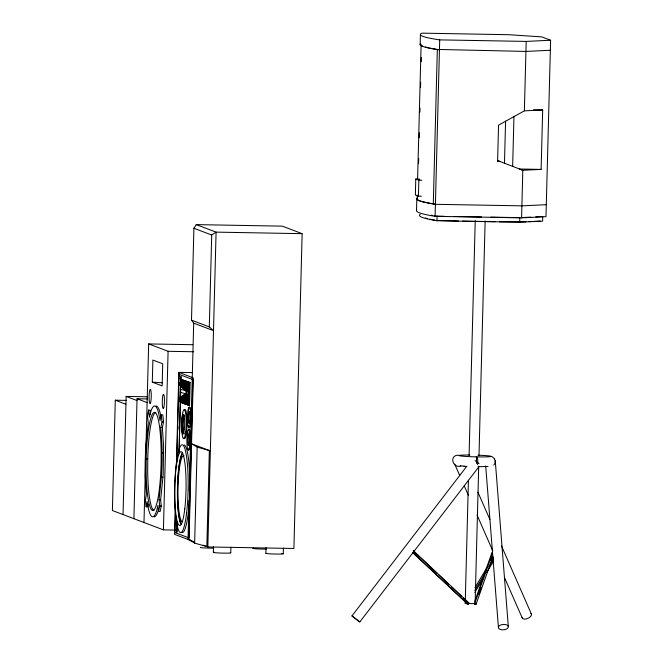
<?xml version="1.0" encoding="UTF-8"?>
<svg xmlns="http://www.w3.org/2000/svg" width="663" height="663" viewBox="0 0 663 663"><rect width="100%" height="100%" fill="white"/><g stroke="black" fill="none" stroke-linecap="round" stroke-linejoin="round"><path stroke-width="0.99" d="M126.459 400.402L115.287 400.203L112.395 510.535L163.413 529.87L175.72 530.093M123.045 514.571L126.144 396.424L147.592 396.805M133.909 518.69L137.05 398.761L147.261 398.944M143.987 522.51L145.528 463.578M145.819 452.315L148.661 343.931L192.759 344.71M152.299 382.161L152.88 360.042L162.717 363.763L162.137 385.891L152.299 382.161L162.576 382.775M163.413 529.87L168.095 351.291L148.661 343.931M175.355 505.463L174.593 534.345L193.72 541.596M176.35 467.291L178.836 372.391L192.195 372.631M175.496 510.866L174.924 532.588L188.798 537.842L192.941 379.626L179.068 374.363M176.631 467.44L176.689 465.368M176.772 462.268L179.118 372.904L179.441 376.758M178.504 401.621L178.695 399.822M179.971 397.858L179.068 399.093L182.458 402.996C179.499 400.112 176.822 398.073 182.3 396.283L179.184 398.712L188.193 400.808L186.585 392.827L186.543 394.046L188.242 395.355M181.679 386.388L179.449 384.557L181.728 379.65L179.549 384.805L185.176 389.761L179.549 384.805L179.598 383.695L182.383 379.907L179.565 384.184L188.574 386.272L187.836 405.035L186.278 401.165L187.679 399.018L184.604 400.27L186.51 404.529L183.121 400.626L179.167 399.341L179.217 398.231L181.405 396.913L179.59 397.999L179.574 398.62M179.167 399.341L183.129 403.253L179.516 398.969L184.72 394.593L179.085 398.471M179.88 385.054L186.286 389.902L180.303 385.244L185.681 390.391L179.88 385.054L183.726 380.413L180.825 379.311L180.336 383.322L181.322 379.501L179.598 383.695M179.499 399.59L183.8 403.51L180.063 399.839L180.079 399.217L186.013 394.618L186.038 390.308L180.303 385.244L185.955 390.747L180.377 389.322M180.087 400.311L180.228 402.151L189.56 405.391L190.157 382.551L184.405 380.67L180.46 384.689L180.137 398.413L180.551 384.871M176.913 532.215L177.137 522.369M179.01 452.075L180.344 399.88M180.328 398.181L180.667 385.269M180.775 381.3L180.958 376.344L180.974 380.496M177.236 522.245L176.88 532.198M179.093 452.323L180.435 399.98M180.518 397.941L180.676 390.747M180.609 398.422L180.659 395.372M180.063 399.839L184.48 403.767L180.866 399.482L186.576 394.394L180.477 399.35L186.543 394.046L186.427 390.117M188.317 392.322L180.8 385.427L186.668 390.731L181.231 385.568L185.076 380.927L180.46 384.689M180.85 400.104L185.159 404.024L181.894 399.739L186.842 395.521L180.866 399.482M180.444 385.311L186.759 390.548L181.546 385.651L186.858 390.316L182.01 385.767L187.024 389.977L182.259 385.833L185.756 381.184L181.248 384.946M181.877 400.361L185.839 404.281L183.137 400.004L187.123 396.706L181.894 399.739M181.231 385.568L187.107 389.794L182.731 385.932L187.239 389.512L183.112 386.015L187.347 389.28L183.502 386.098L186.436 381.44L182.275 385.203M182.259 385.833L183.502 386.098L187.455 389.048L184.239 386.231L187.629 388.675L184.604 386.297L187.712 388.493L184.786 386.33L187.753 388.402L184.969 386.363L187.107 381.689L183.518 385.468M185.599 381.498L185.739 380.885M184.985 385.742L187.77 381.946L186.659 386.628L188.217 387.407L187.306 386.72M183.502 386.098L188.557 386.902L188.101 400.8L188.582 401.438L183.121 400.626M191.499 320.146L209.309 326.9L213.511 330.655L193.687 323.146L191.499 320.146L193.903 228.254L196.265 224.616L282.322 226.149L302.137 233.666L293.9 548.483L207.842 546.95L203.093 545.143M189.054 500.192L188.027 539.433L190.074 539.475M189.295 490.902L193.687 323.146M197.168 447.094L209.351 450.533L206.839 546.569L194.649 543.13L197.168 447.094L191.549 443.779M209.309 326.9L211.712 235.009L216.088 232.133L302.137 233.666M207.842 546.95L216.088 232.133L196.265 224.616M213.353 552.42L213.503 546.735M230.749 552.809L230.898 547.124M265.88 553.356L266.029 547.671M283.275 553.746L283.424 548.061M419.778 179.118L415.784 179.051L415.369 195.03L418.419 196.182L421.411 196.231M420.151 44.719L420.417 34.708M416.521 210.627L416.836 198.627M546.295 204.693L521.889 205.853L435.409 204.312L423.4 201.966A216.378 11.702 1.5 0 1 417.45 199.712L417.176 195.055M417.582 179.607L421.113 44.744A216.378 11.702 1.5 0 0 422.314 45.838M418.552 163.612L418.684 158.465M419.223 137.871L419.356 132.724M419.894 112.138L420.002 108.019M420.541 87.425L420.682 82.278M421.22 61.692L421.328 57.573M418.419 196.182L418.834 180.203L415.784 179.051M433.295 203.856L437.34 49.427L525.933 51.424L550.34 50.264M435.094 216.312L439.71 39.879A217.34 11.752 1.5 0 1 421.966 33.15L508.446 34.691L541.696 36.879L550.605 40.252L545.981 216.685L521.574 217.854L435.094 216.312A253.631 13.716 1.5 0 1 416.745 210.105M535.779 216.892L542.748 216.561L542.624 221.119L519.726 222.213L436.958 220.738L437.083 216.179L434.464 215.74M475.114 603.678L465.235 603.429L465.26 601.291M465.318 599.219L468.434 480.269M469.081 455.44L475.23 220.638M475.197 600.57L478.711 466.106M478.984 455.763L485.134 220.953M504.477 163.139L505.579 121.13M512.648 166.479L513.966 116.274M519.726 222.213L519.85 217.655M521.574 217.854L522.817 170.275L497.689 160.62M497.573 160.57L500.059 161.515L497.598 161.474L498.551 125.158L524.375 110.845L526.198 41.413L550.605 40.252M541.124 169.405L519.502 169.015L522.817 170.275L541.124 169.405L542.682 109.975L533.417 109.809M476.482 463.42L476.506 456.998M177.775 429.375L177.949 428.497M178.413 399.723L178.637 398.082M177.659 428.389L177.999 426.649M179.963 383.463L180.568 383.239L180.825 379.311L190.157 382.551M417.068 199.173L417.135 198.643M158.548 511.488L159.7 506.01L159.062 499.778L161.598 475.106L162.112 460.744L162.045 446.431L160.827 427.461L161.987 421.975L161.258 414.889L162.825 414.914L163.554 422.008L162.385 427.494L163.612 446.456L163.164 475.131L160.628 499.803L161.266 506.043L160.106 511.513L158.548 511.488L157.91 505.33L157.123 509.051A55.41 8.462 -89 0 1 148.653 509.714L147.111 501.485L146.183 506.797L147.75 506.83L148.214 504.17M188.176 401.43L188.74 405.375L189.336 382.534L188.541 386.264L189.079 382.443M186.477 393.996L186.204 394.858L179.98 399.176L185.938 394.261L179.888 399.134L185.922 394.095L179.797 399.093L185.557 394.004L179.516 398.969M150.617 414.184L150.145 410.107L148.578 410.082L147.459 415.916L148.247 422.696L145.669 447.699L145.156 462.061L145.222 476.382L146.366 494.54L145.338 500.565L146.183 506.797M161.258 414.889L160.032 420.665L158.623 413.099A55.41 8.462 -89 0 0 150.145 413.753L149.415 417.209L148.578 410.082M474.526 602.045L491.938 552.66L492.195 553.97L474.443 604.325L476.042 604.341L492.775 556.887M478.852 594.313L481.247 587.534M490.802 560.417L491.83 557.517M495.195 462.89L493.844 465.078M186.676 386.007L188.433 382.195L188.574 386.272M186.137 390.557L186.543 390.839C185.59 391.071 188.325 389.073 188.466 386.885M474.957 587.683L487.496 566.666M491.15 560.533L493.239 557.036M474.807 590.393L485.788 572.003M488.921 566.749L493.62 558.868M474.816 592.49L483.7 577.606M486.833 572.343L493.628 560.964M479.1 466.503L359.843 621.919L358.923 621.397L351.962 615.927L466.818 466.238M412.444 552.42L468.02 604.391L469.114 603.156L413.223 550.588M179.466 383.935L183.054 380.156L179.565 384.184L183.726 380.413M184.604 400.27L187.38 397.783L183.137 400.004M179.797 399.093L185.88 393.781L180.295 392.355M180.477 399.35L186.444 394.212L180.079 399.217M420.143 214.364L419.696 214.746A250.556 13.55 1.5 0 0 434.348 220.298L436.958 220.738M179.897 384.432L184.405 380.67M179.59 397.999L185.88 393.781M351.962 615.927L359.843 621.919M465.211 603.363L467.042 603.222M458.547 455.208C449 454.818 452.332 468.426 460.81 466.114M524.375 110.845L542.682 109.975M521.839 217.555L530.798 217.132M525.991 221.782L499.438 221.774M529.016 221.641L540.113 221.111M439.71 39.879L526.198 41.413M418.834 180.203L421.825 180.261M437.083 216.179L444.318 216.304M453.633 216.469L481.57 216.967M490.877 217.132L518.814 217.63M458.398 221.044L436.428 220.431M462.501 221.111L495.327 221.699M168.095 351.291L193.729 351.746M180.154 397.783L180.626 397.792M161.987 421.975L163.554 422.008M160.827 427.461L162.385 427.494M162.079 452.837L163.637 452.862M146.191 458.912L147.758 458.937M161.441 477.153L163.007 477.178M159.062 499.778L160.628 499.803M159.7 506.01L161.266 506.043M463.934 466.354L466.785 466.52M466.595 603.794L468.02 603.877M468.683 603.057L469.114 603.156M193.903 228.254L211.712 235.009M178.836 372.391L193.273 377.86L189.03 539.815L194.649 543.13M178.969 378.449L179.532 378.664M189.56 405.391L180.228 402.151L180.195 400.278M137.05 398.761L147.128 402.582M126.144 396.424L137.009 400.543M115.287 400.203L125.937 404.239M190.538 443.398L210.362 450.915M491.722 456.426L494.673 458.796M188.217 387.407L186.394 386.587L188.043 387.789L185.499 386.446L187.861 388.17L184.969 386.363M181.687 385.808L179.516 384.441L181.554 385.916M179.449 384.557L182.226 386.438M179.582 384.316L180.999 385.294M475.081 460.603L478.968 463.628M179.549 384.805L180.991 385.899M186.336 389.919L180.551 385.344L184.952 388.924M186.56 390.963L180.618 385.369L185.764 389.836M180.618 385.369L186.527 390.714M413.538 551.185L437.381 573.619M438.873 575.02L448.561 584.128M451.544 586.937L461.233 596.045M463.462 598.15L467.937 602.352M412.883 552.519L468.02 604.391M183.402 387.515L185.955 390.747M179.068 399.093L181.786 402.748L179.723 399.632M184.587 400.9L187.173 404.786L186.278 401.165M179.681 399.764L181.132 402.491L180.195 400.17M477.89 492.145L489.907 519.527M501.51 545.964L531.353 613.938M454.694 464.1L459.666 475.429M464.224 485.813L468.376 495.253M477.078 515.085L492.824 550.961M504.427 577.398L522.245 617.991M179.855 399.549L180.709 402.333L180.336 400.411M475.785 603.032L476.042 604.341M160.927 417.085L160.181 413.124A55.41 8.462 -89 0 0 156.062 406.029M495.244 460.586L508.314 626.51M485.697 465.948L498.452 627.745M180.701 523.753A36.921 5.644 -89 0 1 177.485 486.584A36.921 5.644 -89 0 1 182.565 452.556M181.654 524.615A36.299 5.544 -89 0 1 177.518 489.791A36.299 5.544 -89 0 1 182.574 453.169M184.099 433.983A9.879 1.508 -89 0 1 182.847 426.127A9.879 1.508 -89 0 1 183.833 415.295M184.115 433.362A9.257 1.417 -89 0 1 182.938 424.801A9.257 1.417 -89 0 1 184.231 415.055M182.209 521.822A33.175 5.072 -89 0 1 178.049 486.799A33.175 5.072 -89 0 1 183.949 455.58M188.524 445.188A5.718 0.87 -89 0 1 188.077 438.019A5.718 0.87 -89 0 1 189.237 434.282M189.701 437.091A5.718 0.87 -89 0 1 189.684 441.459M189.195 444.807A5.718 0.87 -89 0 1 188.972 445.321M189.974 421.792A5.718 0.87 -89 0 1 188.789 421.685A5.718 0.87 -89 0 1 188.839 413.977A5.718 0.87 -89 0 1 190.024 412.734M184.571 409.875A14.561 2.221 -89 0 1 186.974 424.966A14.561 2.221 -89 0 1 183.833 437.953M184.231 444.89A43.891 6.705 -89 0 1 189.734 491.225A43.891 6.705 -89 0 1 181.935 532.513M189.046 407.844A10.401 1.591 -89 0 1 191.01 419.057A10.401 1.591 -89 0 1 188.333 425.654M187.919 421.328A10.401 1.591 -89 0 1 187.919 415.983M188.333 411.043A10.401 1.591 -89 0 1 188.665 409.162M188.333 430.444A10.401 1.591 -89 0 1 190.455 440.331A10.401 1.591 -89 0 1 187.861 448.428M187.654 434.025A10.401 1.591 -89 0 1 187.96 431.969M476.175 456.989A4.981 1.401 -89.4 0 1 477.592 459.078A4.981 1.401 -89.4 0 1 477.551 464.614M478.073 455.199A15.978 0.862 1.5 0 1 491.076 456.376A15.978 0.862 1.5 0 1 478.371 456.898L474.219 456.807A15.978 0.862 1.5 0 1 459.293 455.68A15.978 0.862 1.5 0 1 469.827 455.017M488.034 466.396A15.307 0.829 1.5 0 1 478.04 466.628M464.713 466.155A15.307 0.829 1.5 0 1 460.346 465.766M530.914 613.391A4.981 2.644 -23.7 0 1 527.905 618.372A4.981 2.644 -23.7 0 1 522.112 617.303M494.266 459.343A4.981 2.702 -4.5 0 1 494.896 461.995M435.409 204.312A253.631 13.716 1.5 0 1 425.928 202.555L423.5 201.975A253.631 13.716 1.5 0 1 417.541 199.712L416.994 199.165A253.631 13.716 1.5 0 1 417.657 197.582M439.453 49.882A217.34 11.752 1.5 0 1 420.74 43.667M436.478 49.294A216.378 11.702 1.5 0 1 430.03 48.117M429.118 47.927A216.378 11.702 1.5 0 1 425.298 46.965M432.864 215.45A250.556 13.55 1.5 0 1 431.348 215.16M434.887 220.166A249.122 13.475 1.5 0 1 432.591 219.735M431.638 219.544A249.122 13.475 1.5 0 1 429.848 219.163M427.461 218.591A249.122 13.475 1.5 0 1 425.439 218.028M158.689 509.076A55.41 8.462 -89 0 1 154.338 516.833M153.915 510.419A49.079 7.5 -89 0 1 147.683 471.385L147.758 458.614A49.079 7.5 -89 0 1 155.83 412.378M266.344 549.105A8.718 0.472 1.5 0 1 255.744 548.79A8.718 0.472 1.5 0 1 253.639 548.168M281.808 553.472A8.718 0.472 1.5 0 1 276.314 554.061A8.718 0.472 1.5 0 1 266.02 553.24M230.301 552.677A8.718 0.472 1.5 0 1 221.517 553.075A8.718 0.472 1.5 0 1 214.224 552.204M213.817 548.168A8.718 0.472 1.5 0 1 204.129 547.911A8.718 0.472 1.5 0 1 200.392 547.331M146.2 458.589L146.117 471.36A49.079 7.5 -89 0 0 153.335 510.344A49.079 7.5 -89 0 0 161.076 464.224L161.15 451.445A49.079 7.5 -89 0 0 153.932 412.461A49.079 7.5 -89 0 0 146.2 458.589M150.559 402.789L149.995 403.535L149.482 402.383A7.127 1.086 -89 0 1 149.473 391.543A7.127 1.086 -89 0 1 151.123 392.173A7.127 1.086 -89 0 1 150.559 402.789M163.736 407.786L163.173 408.532L162.659 407.372A7.127 1.086 -89 0 1 162.65 396.54A7.127 1.086 -89 0 1 164.308 397.162A7.127 1.086 -89 0 1 163.736 407.786M186.626 512.764A43.891 6.705 -89 0 0 182.582 444.865A43.891 6.705 -89 0 0 175.098 508.397A43.891 6.705 -89 0 0 186.626 512.764M184.77 508.919A36.921 5.644 -89 0 0 181.372 451.801A36.921 5.644 -89 0 0 175.082 505.247A36.921 5.644 -89 0 0 184.77 508.919M185.673 432.102A14.561 2.221 -89 0 0 184.331 409.577A14.561 2.221 -89 0 0 181.844 430.66A14.561 2.221 -89 0 0 185.673 432.102M184.297 429.525A9.879 1.508 -89 0 0 183.386 414.234A9.879 1.508 -89 0 0 181.703 428.538A9.879 1.508 -89 0 0 184.297 429.525M189.701 445.437A10.401 1.591 -89 0 0 188.74 429.342A10.401 1.591 -89 0 0 186.974 444.401A10.401 1.591 -89 0 0 189.701 445.437M189.17 442.635A5.718 0.87 -89 0 0 188.582 434.008A5.718 0.87 -89 0 0 187.662 442.536A5.718 0.87 -89 0 0 189.17 442.635M190.182 423.98A10.401 1.591 -89 0 0 189.469 407.223A10.401 1.591 -89 0 0 187.505 421.32A10.401 1.591 -89 0 0 190.182 423.98M189.701 420.856A5.718 0.87 -89 0 0 189.237 411.822A5.718 0.87 -89 0 0 188.217 419.853A5.718 0.87 -89 0 0 189.701 420.856M500.341 629.444A4.981 2.702 -4.5 0 0 508.314 627.215A4.981 2.702 -4.5 0 0 501.501 624.728A4.981 2.702 -4.5 0 0 500.341 629.444"/></g></svg>
